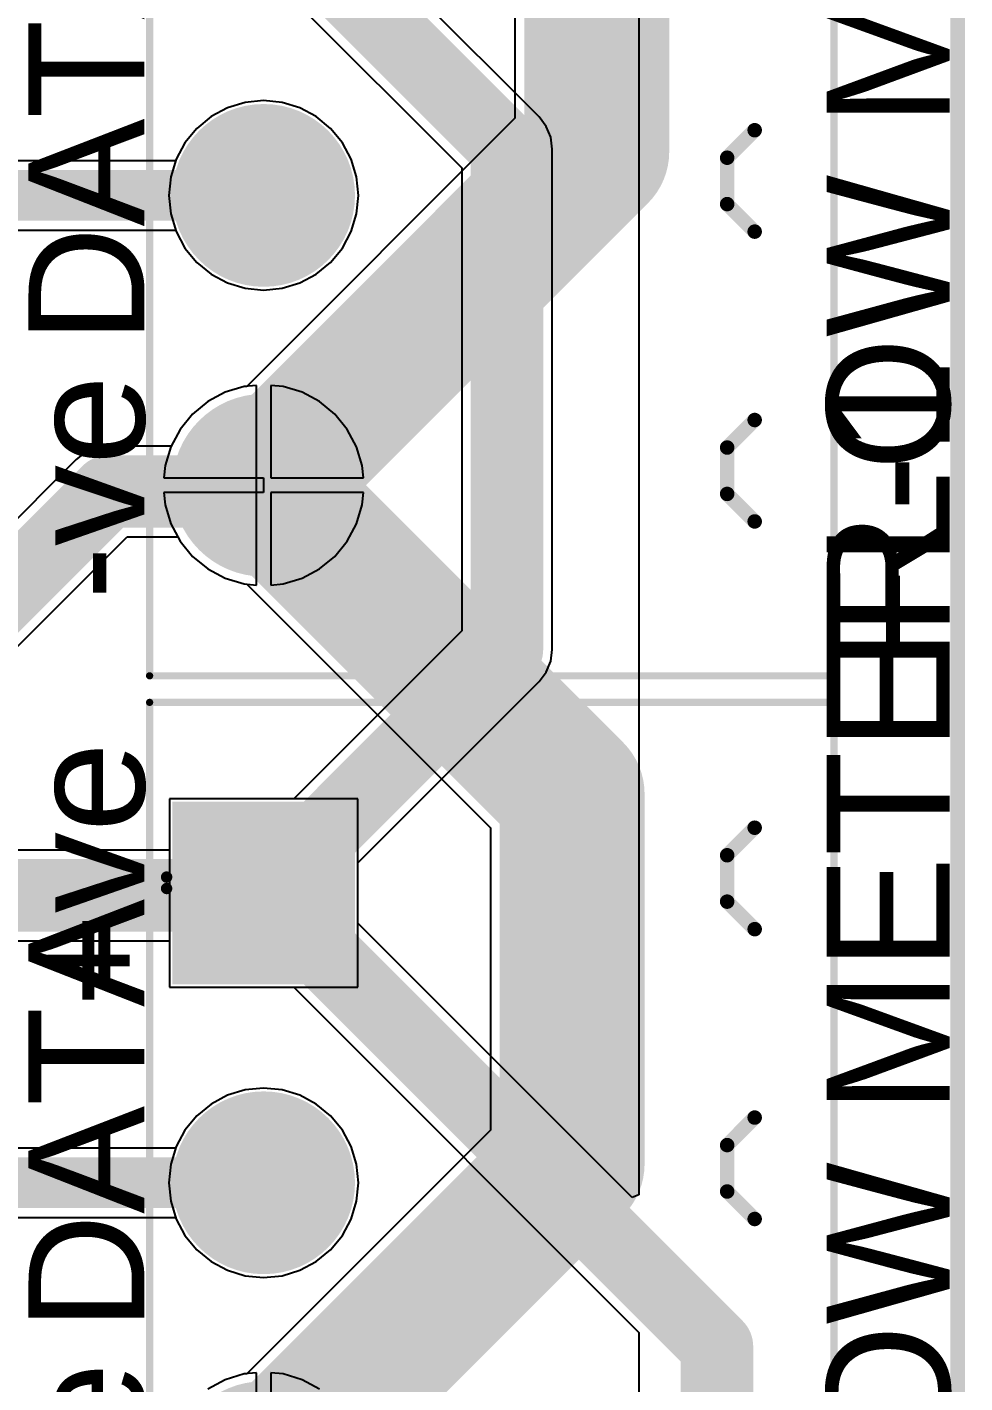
# Model space of a CAD drawing. Header units: millimetres. Extents: x 0 to 214, y 0 to 214.
# Drawn here: x 6.167 to 6.814, y 0.656 to 1.591 of the extents above; entities that cross this region are included whole.
import ezdxf

# ---------------------------------------------------------------- set-up
doc = ezdxf.new("R2010")
doc.units = ezdxf.units.MM
doc.header["$MEASUREMENT"] = 0
for name, color, linetype in [('BottomLayer', 5, 'Continuous'), ('BottomSolder', 6, 'Continuous'), ('Mechanical2', 216, 'Continuous'), ('MultiLayer', 9, 'Continuous'), ('PadHoleLayer', 156, 'Continuous'), ('TopLayer', 1, 'Continuous'), ('TopOverlay', 2, 'Continuous'), ('TopSolder', 216, 'Continuous')]:
    doc.layers.add(name, color=color, linetype=linetype)
doc.styles.add('Arial', font='', dxfattribs={"height": 0.2})
doc.styles.get('Arial').set_extended_font_data('Arial')

# ---------------------------------------------------------------- blocks, each defined once
blk = doc.blocks.new('TBP01R1_508_03BE_174')
at = {"layer": 'BottomLayer'}
blk.add_hatch(color=5, dxfattribs=at).paths.add_polyline_path([(-0.15906, 0.05906), (-0.04094, 0.05906), (-0.04094, -0.05906), (-0.15906, -0.05906)])
h = blk.add_hatch(color=5, dxfattribs=at)
edge = h.paths.add_edge_path()
edge.add_arc((0.1, 0), 0.05906, 0, 360)
h = blk.add_hatch(color=5, dxfattribs=at)
edge = h.paths.add_edge_path()
edge.add_arc((0.3, 0), 0.05906, 0, 360)
at = {"layer": 'BottomSolder'}
blk.add_hatch(color=6, dxfattribs=at).paths.add_polyline_path([(-0.16306, 0.06306), (-0.03694, 0.06306), (-0.03694, -0.06306), (-0.16306, -0.06306)])
h = blk.add_hatch(color=6, dxfattribs=at)
edge = h.paths.add_edge_path()
edge.add_arc((0.1, 0), 0.06306, 0, 360)
h = blk.add_hatch(color=6, dxfattribs=at)
edge = h.paths.add_edge_path()
edge.add_arc((0.3, 0), 0.06306, 0, 360)
at = {"layer": 'MultiLayer'}
blk.add_hatch(color=9, dxfattribs=at).paths.add_polyline_path([(-0.15906, 0.05906), (-0.04094, 0.05906), (-0.04094, -0.05906), (-0.15906, -0.05906)])
h = blk.add_hatch(color=9, dxfattribs=at)
edge = h.paths.add_edge_path()
edge.add_arc((0.1, 0), 0.05906, 0, 360)
h = blk.add_hatch(color=9, dxfattribs=at)
edge = h.paths.add_edge_path()
edge.add_arc((0.3, 0), 0.05906, 0, 360)
at = {"layer": 'PadHoleLayer'}
h = blk.add_hatch(color=156, dxfattribs=at)
edge = h.paths.add_edge_path()
edge.add_arc((-0.1, 0), 0.03346, 0, 360)
h = blk.add_hatch(color=156, dxfattribs=at)
edge = h.paths.add_edge_path()
edge.add_arc((0.1, 0), 0.03346, 0, 360)
h = blk.add_hatch(color=156, dxfattribs=at)
edge = h.paths.add_edge_path()
edge.add_arc((0.3, 0), 0.03346, 0, 360)
at = {"layer": 'TopLayer'}
blk.add_hatch(color=1, dxfattribs=at).paths.add_polyline_path([(-0.15906, 0.05906), (-0.04094, 0.05906), (-0.04094, -0.05906), (-0.15906, -0.05906)])
h = blk.add_hatch(color=1, dxfattribs=at)
edge = h.paths.add_edge_path()
edge.add_arc((0.1, 0), 0.05906, 0, 360)
h = blk.add_hatch(color=1, dxfattribs=at)
edge = h.paths.add_edge_path()
edge.add_arc((0.3, 0), 0.05906, 0, 360)
at = {"layer": 'TopSolder'}
blk.add_hatch(color=216, dxfattribs=at).paths.add_polyline_path([(-0.16306, 0.06306), (-0.03694, 0.06306), (-0.03694, -0.06306), (-0.16306, -0.06306)])
h = blk.add_hatch(color=216, dxfattribs=at)
edge = h.paths.add_edge_path()
edge.add_arc((0.1, 0), 0.06306, 0, 360)
h = blk.add_hatch(color=216, dxfattribs=at)
edge = h.paths.add_edge_path()
edge.add_arc((0.3, 0), 0.06306, 0, 360)
at = {"layer": 'TopOverlay'}
for points, const_width in [([(-0.2315, -0.07874), (-0.2315, 0.3937)], 0.005), ([(0.4315, 0.3937), (-0.2315, 0.3937)], 0.005), ([(0.4315, -0.07874), (0.4315, 0.3937)], 0.005), ([(-0.126, 0.32), (-0.145, 0.339)], 0.01), ([(-0.094, 0.32), (-0.075, 0.339)], 0.01), ([(0.074, 0.32), (0.055, 0.339)], 0.01), ([(0.074, 0.32), (0.055, 0.339)], 0.01), ([(0.106, 0.32), (0.125, 0.339)], 0.01), ([(0.106, 0.32), (0.125, 0.339)], 0.01), ([(0.274, 0.32), (0.255, 0.339)], 0.01), ([(0.306, 0.32), (0.325, 0.339)], 0.01), ([(-0.094, 0.32), (-0.126, 0.32)], 0.01), ([(0.106, 0.32), (0.074, 0.32)], 0.01), ([(0.106, 0.32), (0.074, 0.32)], 0.01), ([(0.306, 0.32), (0.274, 0.32)], 0.01), ([(0.4315, -0.07874), (-0.2315, -0.07874)], 0.005)]:
    blk.add_lwpolyline(points, dxfattribs=dict(at, const_width=const_width))
for points, const_width in [([(-0.23275, 0.3937, 1), (-0.23025, 0.3937, 1)], 0.0025), ([(-0.23275, 0.3937, 1), (-0.23025, 0.3937, 1)], 0.0025), ([(0.43025, 0.3937, 1), (0.43275, 0.3937, 1)], 0.0025), ([(0.43025, 0.3937, 1), (0.43275, 0.3937, 1)], 0.0025), ([(-0.1475, 0.339, 1), (-0.1425, 0.339, 1)], 0.005), ([(-0.0775, 0.339, 1), (-0.0725, 0.339, 1)], 0.005), ([(0.0525, 0.339, 1), (0.0575, 0.339, 1)], 0.005), ([(0.0525, 0.339, 1), (0.0575, 0.339, 1)], 0.005), ([(0.1225, 0.339, 1), (0.1275, 0.339, 1)], 0.005), ([(0.1225, 0.339, 1), (0.1275, 0.339, 1)], 0.005), ([(0.2525, 0.339, 1), (0.2575, 0.339, 1)], 0.005), ([(0.3225, 0.339, 1), (0.3275, 0.339, 1)], 0.005), ([(-0.1285, 0.32, 1), (-0.1235, 0.32, 1)], 0.005), ([(-0.1285, 0.32, 1), (-0.1235, 0.32, 1)], 0.005), ([(-0.0965, 0.32, 1), (-0.0915, 0.32, 1)], 0.005), ([(-0.0965, 0.32, 1), (-0.0915, 0.32, 1)], 0.005), ([(0.0715, 0.32, 1), (0.0765, 0.32, 1)], 0.005), ([(0.0715, 0.32, 1), (0.0765, 0.32, 1)], 0.005), ([(0.0715, 0.32, 1), (0.0765, 0.32, 1)], 0.005), ([(0.0715, 0.32, 1), (0.0765, 0.32, 1)], 0.005), ([(0.1035, 0.32, 1), (0.1085, 0.32, 1)], 0.005), ([(0.1035, 0.32, 1), (0.1085, 0.32, 1)], 0.005), ([(0.1035, 0.32, 1), (0.1085, 0.32, 1)], 0.005), ([(0.1035, 0.32, 1), (0.1085, 0.32, 1)], 0.005), ([(0.2715, 0.32, 1), (0.2765, 0.32, 1)], 0.005), ([(0.2715, 0.32, 1), (0.2765, 0.32, 1)], 0.005), ([(0.3035, 0.32, 1), (0.3085, 0.32, 1)], 0.005), ([(0.3035, 0.32, 1), (0.3085, 0.32, 1)], 0.005), ([(-0.10306, -0.067, 1), (-0.11094, -0.067, 1)], 0.00787), ([(-0.11291, -0.067, 1), (-0.10897, -0.067, 1)], 0.00394), ([(-0.10503, -0.067, 1), (-0.10109, -0.067, 1)], 0.00394), ([(-0.23275, -0.07874, 1), (-0.23025, -0.07874, 1)], 0.0025), ([(-0.23275, -0.07874, 1), (-0.23025, -0.07874, 1)], 0.0025), ([(0.43025, -0.07874, 1), (0.43275, -0.07874, 1)], 0.0025), ([(0.43025, -0.07874, 1), (0.43275, -0.07874, 1)], 0.0025)]:
    blk.add_lwpolyline(points, format="xyb", close=True, dxfattribs=dict(at, const_width=const_width))
blk = doc.blocks.new('TBP01R1_508_03BE_179')
at = {"layer": 'BottomLayer'}
blk.add_hatch(color=5, dxfattribs=at).paths.add_polyline_path([(-0.15906, 0.05906), (-0.04094, 0.05906), (-0.04094, -0.05906), (-0.15906, -0.05906)])
h = blk.add_hatch(color=5, dxfattribs=at)
edge = h.paths.add_edge_path()
edge.add_arc((0.1, 0), 0.05906, 0, 360)
h = blk.add_hatch(color=5, dxfattribs=at)
edge = h.paths.add_edge_path()
edge.add_arc((0.3, 0), 0.05906, 0, 360)
at = {"layer": 'BottomSolder'}
blk.add_hatch(color=6, dxfattribs=at).paths.add_polyline_path([(-0.16306, 0.06306), (-0.03694, 0.06306), (-0.03694, -0.06306), (-0.16306, -0.06306)])
h = blk.add_hatch(color=6, dxfattribs=at)
edge = h.paths.add_edge_path()
edge.add_arc((0.1, 0), 0.06306, 0, 360)
h = blk.add_hatch(color=6, dxfattribs=at)
edge = h.paths.add_edge_path()
edge.add_arc((0.3, 0), 0.06306, 0, 360)
at = {"layer": 'MultiLayer'}
blk.add_hatch(color=9, dxfattribs=at).paths.add_polyline_path([(-0.15906, 0.05906), (-0.04094, 0.05906), (-0.04094, -0.05906), (-0.15906, -0.05906)])
h = blk.add_hatch(color=9, dxfattribs=at)
edge = h.paths.add_edge_path()
edge.add_arc((0.1, 0), 0.05906, 0, 360)
h = blk.add_hatch(color=9, dxfattribs=at)
edge = h.paths.add_edge_path()
edge.add_arc((0.3, 0), 0.05906, 0, 360)
at = {"layer": 'PadHoleLayer'}
h = blk.add_hatch(color=156, dxfattribs=at)
edge = h.paths.add_edge_path()
edge.add_arc((-0.1, 0), 0.03346, 0, 360)
h = blk.add_hatch(color=156, dxfattribs=at)
edge = h.paths.add_edge_path()
edge.add_arc((0.1, 0), 0.03346, 0, 360)
h = blk.add_hatch(color=156, dxfattribs=at)
edge = h.paths.add_edge_path()
edge.add_arc((0.3, 0), 0.03346, 0, 360)
at = {"layer": 'TopLayer'}
blk.add_hatch(color=1, dxfattribs=at).paths.add_polyline_path([(-0.15906, 0.05906), (-0.04094, 0.05906), (-0.04094, -0.05906), (-0.15906, -0.05906)])
h = blk.add_hatch(color=1, dxfattribs=at)
edge = h.paths.add_edge_path()
edge.add_arc((0.1, 0), 0.05906, 0, 360)
h = blk.add_hatch(color=1, dxfattribs=at)
edge = h.paths.add_edge_path()
edge.add_arc((0.3, 0), 0.05906, 0, 360)
at = {"layer": 'TopSolder'}
blk.add_hatch(color=216, dxfattribs=at).paths.add_polyline_path([(-0.16306, 0.06306), (-0.03694, 0.06306), (-0.03694, -0.06306), (-0.16306, -0.06306)])
h = blk.add_hatch(color=216, dxfattribs=at)
edge = h.paths.add_edge_path()
edge.add_arc((0.1, 0), 0.06306, 0, 360)
h = blk.add_hatch(color=216, dxfattribs=at)
edge = h.paths.add_edge_path()
edge.add_arc((0.3, 0), 0.06306, 0, 360)
at = {"layer": 'TopOverlay'}
for points, const_width in [([(-0.2315, -0.07874), (-0.2315, 0.3937)], 0.005), ([(0.4315, 0.3937), (-0.2315, 0.3937)], 0.005), ([(0.4315, -0.07874), (0.4315, 0.3937)], 0.005), ([(-0.126, 0.32), (-0.145, 0.339)], 0.01), ([(-0.094, 0.32), (-0.075, 0.339)], 0.01), ([(0.074, 0.32), (0.055, 0.339)], 0.01), ([(0.074, 0.32), (0.055, 0.339)], 0.01), ([(0.106, 0.32), (0.125, 0.339)], 0.01), ([(0.106, 0.32), (0.125, 0.339)], 0.01), ([(0.274, 0.32), (0.255, 0.339)], 0.01), ([(0.306, 0.32), (0.325, 0.339)], 0.01), ([(-0.094, 0.32), (-0.126, 0.32)], 0.01), ([(0.106, 0.32), (0.074, 0.32)], 0.01), ([(0.106, 0.32), (0.074, 0.32)], 0.01), ([(0.306, 0.32), (0.274, 0.32)], 0.01), ([(0.4315, -0.07874), (-0.2315, -0.07874)], 0.005)]:
    blk.add_lwpolyline(points, dxfattribs=dict(at, const_width=const_width))
for points, const_width in [([(-0.23275, 0.3937, 1), (-0.23025, 0.3937, 1)], 0.0025), ([(-0.23275, 0.3937, 1), (-0.23025, 0.3937, 1)], 0.0025), ([(0.43025, 0.3937, 1), (0.43275, 0.3937, 1)], 0.0025), ([(0.43025, 0.3937, 1), (0.43275, 0.3937, 1)], 0.0025), ([(-0.1475, 0.339, 1), (-0.1425, 0.339, 1)], 0.005), ([(-0.0775, 0.339, 1), (-0.0725, 0.339, 1)], 0.005), ([(0.0525, 0.339, 1), (0.0575, 0.339, 1)], 0.005), ([(0.0525, 0.339, 1), (0.0575, 0.339, 1)], 0.005), ([(0.1225, 0.339, 1), (0.1275, 0.339, 1)], 0.005), ([(0.1225, 0.339, 1), (0.1275, 0.339, 1)], 0.005), ([(0.2525, 0.339, 1), (0.2575, 0.339, 1)], 0.005), ([(0.3225, 0.339, 1), (0.3275, 0.339, 1)], 0.005), ([(-0.1285, 0.32, 1), (-0.1235, 0.32, 1)], 0.005), ([(-0.1285, 0.32, 1), (-0.1235, 0.32, 1)], 0.005), ([(-0.0965, 0.32, 1), (-0.0915, 0.32, 1)], 0.005), ([(-0.0965, 0.32, 1), (-0.0915, 0.32, 1)], 0.005), ([(0.0715, 0.32, 1), (0.0765, 0.32, 1)], 0.005), ([(0.0715, 0.32, 1), (0.0765, 0.32, 1)], 0.005), ([(0.0715, 0.32, 1), (0.0765, 0.32, 1)], 0.005), ([(0.0715, 0.32, 1), (0.0765, 0.32, 1)], 0.005), ([(0.1035, 0.32, 1), (0.1085, 0.32, 1)], 0.005), ([(0.1035, 0.32, 1), (0.1085, 0.32, 1)], 0.005), ([(0.1035, 0.32, 1), (0.1085, 0.32, 1)], 0.005), ([(0.1035, 0.32, 1), (0.1085, 0.32, 1)], 0.005), ([(0.2715, 0.32, 1), (0.2765, 0.32, 1)], 0.005), ([(0.2715, 0.32, 1), (0.2765, 0.32, 1)], 0.005), ([(0.3035, 0.32, 1), (0.3085, 0.32, 1)], 0.005), ([(0.3035, 0.32, 1), (0.3085, 0.32, 1)], 0.005), ([(-0.10306, -0.067, 1), (-0.11094, -0.067, 1)], 0.00787), ([(-0.11291, -0.067, 1), (-0.10897, -0.067, 1)], 0.00394), ([(-0.10503, -0.067, 1), (-0.10109, -0.067, 1)], 0.00394), ([(-0.23275, -0.07874, 1), (-0.23025, -0.07874, 1)], 0.0025), ([(-0.23275, -0.07874, 1), (-0.23025, -0.07874, 1)], 0.0025), ([(0.43025, -0.07874, 1), (0.43275, -0.07874, 1)], 0.0025), ([(0.43025, -0.07874, 1), (0.43275, -0.07874, 1)], 0.0025)]:
    blk.add_lwpolyline(points, format="xyb", close=True, dxfattribs=dict(at, const_width=const_width))

msp = doc.modelspace()

# ---------------------------------------------------------------- linework, layer by layer
at = {"layer": 'BottomLayer'}
for p, q in [((6.50352, 1.70294), (6.50352, 1.5284)), ((6.30498, 1.53539), (6.29368, 1.52935)), ((6.31725, 1.53911), (6.30498, 1.53539)), ((6.33, 1.54037), (6.31725, 1.53911)), ((6.34275, 1.53911), (6.33, 1.54037)), ((6.35502, 1.53539), (6.34275, 1.53911)), ((6.36632, 1.52935), (6.35502, 1.53539)), ((6.29368, 1.52935), (6.28378, 1.52122)), ((6.50352, 1.5284), (6.31836, 1.34324)), ((6.37622, 1.52122), (6.36632, 1.52935)), ((6.28378, 1.52122), (6.27565, 1.51132)), ((6.38435, 1.51132), (6.37622, 1.52122)), ((6.27565, 1.51132), (6.26961, 1.50002)), ((6.39039, 1.50002), (6.38435, 1.51132)), ((6.26961, 1.50002), (6.26589, 1.48775)), ((6.39411, 1.48775), (6.39039, 1.50002)), ((6.26589, 1.48775), (6.26463, 1.475)), ((6.39537, 1.475), (6.39411, 1.48775)), ((6.26463, 1.475), (6.26589, 1.46225)), ((6.39411, 1.46225), (6.39537, 1.475)), ((6.26589, 1.46225), (6.26961, 1.44998)), ((6.39039, 1.44998), (6.39411, 1.46225)), ((6.26961, 1.44998), (6.27565, 1.43868)), ((6.38435, 1.43868), (6.39039, 1.44998)), ((6.27565, 1.43868), (6.28378, 1.42878)), ((6.37622, 1.42878), (6.38435, 1.43868)), ((6.28378, 1.42878), (6.29368, 1.42065)), ((6.36632, 1.42065), (6.37622, 1.42878)), ((6.29368, 1.42065), (6.30498, 1.41461)), ((6.30498, 1.41461), (6.31725, 1.41089)), ((6.34275, 1.41089), (6.35502, 1.41461)), ((6.35502, 1.41461), (6.36632, 1.42065)), ((6.31725, 1.41089), (6.33, 1.40963)), ((6.33, 1.40963), (6.34275, 1.41089)), ((6.30345, 1.33911), (6.29145, 1.33269)), ((6.31646, 1.34306), (6.30345, 1.33911)), ((6.31836, 1.34324), (6.31646, 1.34306)), ((6.29145, 1.33269), (6.28093, 1.32407)), ((6.28093, 1.32407), (6.27231, 1.31355)), ((6.27231, 1.31355), (6.26589, 1.30155)), ((6.26589, 1.30155), (6.26194, 1.28854)), ((6.26194, 1.28854), (6.2611, 1.28)), ((6.2611, 1.28), (6.33, 1.28)), ((6.33, 1.28), (6.33, 1.27)), ((6.33, 1.27), (6.2611, 1.27)), ((6.2611, 1.27), (6.26194, 1.26146)), ((6.26194, 1.26146), (6.26589, 1.24845)), ((6.26589, 1.24845), (6.27231, 1.23645)), ((6.27231, 1.23645), (6.28093, 1.22593)), ((6.28093, 1.22593), (6.29145, 1.2173)), ((6.29145, 1.2173), (6.30345, 1.21089)), ((6.30345, 1.21089), (6.31646, 1.20694)), ((6.31646, 1.20694), (6.31836, 1.20676)), ((6.31836, 1.20676), (6.48652, 1.0386)), ((6.39506, 1.05872), (6.26494, 1.05872)), ((6.26494, 1.05872), (6.26494, 0.92861)), ((6.39506, 0.92861), (6.39506, 1.05872)), ((6.48652, 1.0386), (6.48652, 0.83006)), ((6.26494, 0.92861), (6.39506, 0.92861)), ((6.30498, 0.85406), (6.29368, 0.84802)), ((6.31725, 0.85778), (6.30498, 0.85406)), ((6.33, 0.85904), (6.31725, 0.85778)), ((6.34275, 0.85778), (6.33, 0.85904)), ((6.35502, 0.85406), (6.34275, 0.85778)), ((6.36632, 0.84802), (6.35502, 0.85406)), ((6.29368, 0.84802), (6.28378, 0.83989)), ((6.37622, 0.83989), (6.36632, 0.84802)), ((6.28378, 0.83989), (6.27565, 0.82998)), ((6.38435, 0.82998), (6.37622, 0.83989)), ((6.27565, 0.82998), (6.26961, 0.81868)), ((6.48652, 0.83006), (6.31836, 0.66191)), ((6.39039, 0.81868), (6.38435, 0.82998)), ((6.26961, 0.81868), (6.26589, 0.80642)), ((6.39411, 0.80642), (6.39039, 0.81868)), ((6.26589, 0.80642), (6.26463, 0.79367)), ((6.39537, 0.79367), (6.39411, 0.80642)), ((6.26463, 0.79367), (6.26589, 0.78091)), ((6.39411, 0.78091), (6.39537, 0.79367)), ((6.26589, 0.78091), (6.26961, 0.76865)), ((6.39039, 0.76865), (6.39411, 0.78091)), ((6.26961, 0.76865), (6.27565, 0.75735)), ((6.38435, 0.75735), (6.39039, 0.76865)), ((6.27565, 0.75735), (6.28378, 0.74744)), ((6.37622, 0.74744), (6.38435, 0.75735)), ((6.28378, 0.74744), (6.29368, 0.73931)), ((6.29368, 0.73931), (6.30498, 0.73327)), ((6.35502, 0.73327), (6.36632, 0.73931)), ((6.36632, 0.73931), (6.37622, 0.74744)), ((6.30498, 0.73327), (6.31725, 0.72955)), ((6.34275, 0.72955), (6.35502, 0.73327)), ((6.31725, 0.72955), (6.33, 0.7283)), ((6.33, 0.7283), (6.34275, 0.72955)), ((6.30345, 0.65777), (6.29145, 0.65136)), ((6.31646, 0.66172), (6.30345, 0.65777)), ((6.31836, 0.66191), (6.31646, 0.66172))]:
    msp.add_line(p, q, dxfattribs=at)
at = {"layer": 'BottomLayer', "const_width": 0.1}
for points in [[(6.56, 1.505), (6.56, 1.72633)], [(6.33, 1.275), (6.56, 1.505)], [(6.33, 1.275), (6.543, 1.062)], [(6.543, 0.80667), (6.543, 1.062)], [(6.33, 0.59367), (6.543, 0.80667)]]:
    msp.add_lwpolyline(points, dxfattribs=at)
at = {"layer": 'BottomLayer', "const_width": 0.05}
for points in [[(6.535, 1.505, 1), (6.585, 1.505, 1)], [(6.535, 1.505, 1), (6.585, 1.505, 1)], [(6.305, 1.275, 1), (6.355, 1.275, 1)], [(6.305, 1.275, 1), (6.355, 1.275, 1)], [(6.518, 1.062, 1), (6.568, 1.062, 1)], [(6.518, 1.062, 1), (6.568, 1.062, 1)], [(6.518, 0.80667, 1), (6.568, 0.80667, 1)], [(6.518, 0.80667, 1), (6.568, 0.80667, 1)]]:
    msp.add_lwpolyline(points, format="xyb", close=True, dxfattribs=at)
at = {"layer": 'Mechanical2', "const_width": 0.01}
msp.add_lwpolyline([(6.80914, -0.10583), (6.80914, 4.31606)], dxfattribs=at)
at = {"layer": 'TopLayer'}
for p, q in [((6.589, 3.30351), (6.589, 0.78542)), ((6.52011, 1.52911), (6.39506, 1.65416)), ((6.35084, 1.60994), (6.46673, 1.49405)), ((6.30498, 1.53539), (6.29368, 1.52935)), ((6.31725, 1.53911), (6.30498, 1.53539)), ((6.33, 1.54037), (6.31725, 1.53911)), ((6.34275, 1.53911), (6.33, 1.54037)), ((6.35502, 1.53539), (6.34275, 1.53911)), ((6.36632, 1.52935), (6.35502, 1.53539)), ((6.29368, 1.52935), (6.28378, 1.52122)), ((6.37622, 1.52122), (6.36632, 1.52935)), ((6.52508, 1.52263), (6.52011, 1.52911)), ((6.52011, 1.52911), (6.52011, 1.52911)), ((6.28378, 1.52122), (6.27565, 1.51132)), ((6.38435, 1.51132), (6.37622, 1.52122)), ((6.5282, 1.51509), (6.52508, 1.52263)), ((6.27565, 1.51132), (6.26961, 1.50002)), ((6.39039, 1.50002), (6.38435, 1.51132)), ((6.52927, 1.507), (6.5282, 1.51509)), ((6.52927, 1.16167), (6.52927, 1.507)), ((6.52927, 1.507), (6.52927, 1.507)), ((6.26929, 1.49896), (5.99559, 1.49896)), ((6.26961, 1.50002), (6.26929, 1.49896)), ((6.39411, 1.48775), (6.39039, 1.50002)), ((6.39537, 1.475), (6.39411, 1.48775)), ((6.46673, 1.49405), (6.46673, 1.17462)), ((6.39411, 1.46225), (6.39537, 1.475)), ((6.39039, 1.44998), (6.39411, 1.46225)), ((5.98567, 1.45104), (6.26929, 1.45104)), ((6.26929, 1.45104), (6.26961, 1.44998)), ((6.26961, 1.44998), (6.27565, 1.43868)), ((6.38435, 1.43868), (6.39039, 1.44998)), ((6.27565, 1.43868), (6.28378, 1.42878)), ((6.37622, 1.42878), (6.38435, 1.43868)), ((6.28378, 1.42878), (6.29368, 1.42065)), ((6.36632, 1.42065), (6.37622, 1.42878)), ((6.29368, 1.42065), (6.30498, 1.41461)), ((6.30498, 1.41461), (6.31725, 1.41089)), ((6.34275, 1.41089), (6.35502, 1.41461)), ((6.35502, 1.41461), (6.36632, 1.42065)), ((6.31725, 1.41089), (6.33, 1.40963)), ((6.33, 1.40963), (6.34275, 1.41089)), ((6.30345, 1.33911), (6.29145, 1.33269)), ((6.31646, 1.34306), (6.30345, 1.33911)), ((6.325, 1.3439), (6.31646, 1.34306)), ((6.325, 1.275), (6.325, 1.3439)), ((6.34354, 1.34306), (6.335, 1.3439)), ((6.335, 1.3439), (6.335, 1.28)), ((6.35655, 1.33911), (6.34354, 1.34306)), ((6.36855, 1.33269), (6.35655, 1.33911)), ((6.29145, 1.33269), (6.28093, 1.32407)), ((6.37907, 1.32407), (6.36855, 1.33269)), ((6.28093, 1.32407), (6.27231, 1.31355)), ((6.38769, 1.31355), (6.37907, 1.32407)), ((6.27231, 1.31355), (6.26612, 1.30198)), ((6.39411, 1.30155), (6.38769, 1.31355)), ((6.21462, 1.30091), (6.20707, 1.29779)), ((6.22271, 1.30198), (6.21462, 1.30091)), ((6.26612, 1.30198), (6.22271, 1.30198)), ((6.22271, 1.30198), (6.22271, 1.30198)), ((6.39806, 1.28854), (6.39411, 1.30155)), ((6.2006, 1.29282), (5.98705, 1.07927)), ((6.20707, 1.29779), (6.2006, 1.29282)), ((6.2006, 1.29282), (6.2006, 1.29282)), ((6.3989, 1.28), (6.39806, 1.28854)), ((6.325, 1.2061), (6.325, 1.275)), ((6.335, 1.28), (6.3989, 1.28)), ((6.3989, 1.27), (6.335, 1.27)), ((6.335, 1.27), (6.335, 1.2061)), ((6.39806, 1.26146), (6.3989, 1.27)), ((6.39411, 1.24845), (6.39806, 1.26146)), ((6.38769, 1.23645), (6.39411, 1.24845)), ((6.02449, 1.02827), (6.23566, 1.23944)), ((6.23566, 1.23944), (6.27071, 1.23944)), ((6.27071, 1.23944), (6.27231, 1.23645)), ((6.27231, 1.23645), (6.28093, 1.22593)), ((6.37907, 1.22593), (6.38769, 1.23645)), ((6.28093, 1.22593), (6.29145, 1.2173)), ((6.36855, 1.2173), (6.37907, 1.22593)), ((6.29145, 1.2173), (6.30345, 1.21089)), ((6.35655, 1.21089), (6.36855, 1.2173)), ((6.30345, 1.21089), (6.31646, 1.20694)), ((6.31646, 1.20694), (6.325, 1.2061)), ((6.335, 1.2061), (6.34354, 1.20694)), ((6.34354, 1.20694), (6.35655, 1.21089)), ((6.46673, 1.17462), (6.35084, 1.05872)), ((6.5282, 1.15357), (6.52927, 1.16167)), ((6.52927, 1.16167), (6.52927, 1.16167)), ((6.52508, 1.14603), (6.5282, 1.15357)), ((6.52011, 1.13956), (6.52508, 1.14603)), ((6.39506, 1.0145), (6.52011, 1.13956)), ((6.52011, 1.13956), (6.52011, 1.13956)), ((6.35084, 1.05872), (6.26494, 1.05872)), ((6.26494, 1.05872), (6.26494, 1.02327)), ((6.26494, 1.02327), (6.02656, 1.02327)), ((6.39506, 0.97283), (6.39506, 1.0145)), ((6.58438, 0.7835), (6.39506, 0.97283)), ((5.84795, 0.96073), (6.26494, 0.96073)), ((6.26494, 0.96073), (6.26494, 0.92861)), ((6.26494, 0.92861), (6.35084, 0.92861)), ((6.35084, 0.92861), (6.589, 0.69045)), ((6.30498, 0.85406), (6.29368, 0.84802)), ((6.31725, 0.85778), (6.30498, 0.85406)), ((6.33, 0.85904), (6.31725, 0.85778)), ((6.34275, 0.85778), (6.33, 0.85904)), ((6.35502, 0.85406), (6.34275, 0.85778)), ((6.36632, 0.84802), (6.35502, 0.85406)), ((6.29368, 0.84802), (6.28378, 0.83989)), ((6.37622, 0.83989), (6.36632, 0.84802)), ((6.28378, 0.83989), (6.27565, 0.82998)), ((6.38435, 0.82998), (6.37622, 0.83989)), ((6.27565, 0.82998), (6.26961, 0.81868)), ((6.39039, 0.81868), (6.38435, 0.82998)), ((6.26929, 0.81763), (5.99626, 0.81763)), ((6.26961, 0.81868), (6.26929, 0.81763)), ((6.39411, 0.80642), (6.39039, 0.81868)), ((6.39537, 0.79367), (6.39411, 0.80642)), ((6.39411, 0.78091), (6.39537, 0.79367)), ((6.39039, 0.76865), (6.39411, 0.78091)), ((6.589, 0.78542), (6.58438, 0.7835)), ((5.98633, 0.76971), (6.26929, 0.76971)), ((6.26929, 0.76971), (6.26961, 0.76865)), ((6.26961, 0.76865), (6.27565, 0.75735)), ((6.38435, 0.75735), (6.39039, 0.76865)), ((6.27565, 0.75735), (6.28378, 0.74744)), ((6.37622, 0.74744), (6.38435, 0.75735)), ((6.28378, 0.74744), (6.29368, 0.73931)), ((6.29368, 0.73931), (6.30498, 0.73327)), ((6.35502, 0.73327), (6.36632, 0.73931)), ((6.36632, 0.73931), (6.37622, 0.74744)), ((6.30498, 0.73327), (6.31725, 0.72955)), ((6.34275, 0.72955), (6.35502, 0.73327)), ((6.31725, 0.72955), (6.33, 0.7283)), ((6.33, 0.7283), (6.34275, 0.72955)), ((6.589, 0.69045), (6.589, 0.45349)), ((6.30345, 0.65777), (6.29145, 0.65136)), ((6.31646, 0.66172), (6.30345, 0.65777)), ((6.325, 0.66256), (6.31646, 0.66172)), ((6.325, 0.59867), (6.325, 0.66256)), ((6.34354, 0.66172), (6.335, 0.66256)), ((6.335, 0.66256), (6.335, 0.59867)), ((6.35655, 0.65777), (6.34354, 0.66172)), ((6.36855, 0.65136), (6.35655, 0.65777))]:
    msp.add_line(p, q, dxfattribs=at)
for points, const_width in [([(6.33, 1.675), (6.498, 1.507)], 0.05), ([(6.498, 1.16167), (6.498, 1.507)], 0.05), ([(5.98567, 1.475), (6.33, 1.475)], 0.035), ([(6, 1.048), (6.22271, 1.27071)], 0.05), ([(6.22271, 1.27071), (6.32571, 1.27071)], 0.05), ([(6.32571, 1.27071), (6.33, 1.275)], 0.05), ([(6.33, 0.99367), (6.498, 1.16167)], 0.05), ([(5.835, 0.992), (6.32833, 0.992)], 0.05), ([(6.32833, 0.992), (6.33, 0.99367)], 0.05), ([(6.33, 0.99367), (6.643, 0.68067)], 0.05), ([(5.98633, 0.79367), (6.33, 0.79367)], 0.035), ([(6.643, 0.315), (6.643, 0.68067)], 0.05)]:
    msp.add_lwpolyline(points, dxfattribs=dict(at, const_width=const_width))
for points, const_width in [([(6.4855, 1.507, 1), (6.5105, 1.507, 1)], 0.025), ([(6.4855, 1.507, 1), (6.5105, 1.507, 1)], 0.025), ([(6.32125, 1.475, 1), (6.33875, 1.475, 1)], 0.0175), ([(6.21021, 1.27071, 1), (6.23521, 1.27071, 1)], 0.025), ([(6.21021, 1.27071, 1), (6.23521, 1.27071, 1)], 0.025), ([(6.31321, 1.27071, 1), (6.33821, 1.27071, 1)], 0.025), ([(6.31321, 1.27071, 1), (6.33821, 1.27071, 1)], 0.025), ([(6.3175, 1.275, 1), (6.3425, 1.275, 1)], 0.025), ([(6.4855, 1.16167, 1), (6.5105, 1.16167, 1)], 0.025), ([(6.4855, 1.16167, 1), (6.5105, 1.16167, 1)], 0.025), ([(6.31583, 0.992, 1), (6.34083, 0.992, 1)], 0.025), ([(6.31583, 0.992, 1), (6.34083, 0.992, 1)], 0.025), ([(6.3175, 0.99367, 1), (6.3425, 0.99367, 1)], 0.025), ([(6.3175, 0.99367, 1), (6.3425, 0.99367, 1)], 0.025), ([(6.3175, 0.99367, 1), (6.3425, 0.99367, 1)], 0.025), ([(6.32125, 0.79367, 1), (6.33875, 0.79367, 1)], 0.0175), ([(6.6305, 0.68067, 1), (6.6555, 0.68067, 1)], 0.025), ([(6.6305, 0.68067, 1), (6.6555, 0.68067, 1)], 0.025)]:
    msp.add_lwpolyline(points, format="xyb", close=True, dxfattribs=dict(at, const_width=const_width))

# ---------------------------------------------------------------- block references
at = {"rotation": 270}
for name, p in [('TBP01R1_508_03BE_174', (6.33, 1.575)), ('TBP01R1_508_03BE_179', (6.33, 0.89367))]:
    msp.add_blockref(name, p, dxfattribs=at)

# ---------------------------------------------------------------- texts
at = {"layer": 'TopOverlay', "style": 'Arial'}
for s, height, p in [('FLOW METER-2', 0.085, (6.80372, 1.14633)), ('DATA', 0.08, (6.24764, 1.37283)), ('FLOW METER-1', 0.085, (6.80372, 0.465)), ('-ve', 0.08, (6.2477, 1.19583)), ('+ve', 0.08, (6.2477, 0.91449)), ('DATA', 0.08, (6.24764, 0.69149)), ('-ve', 0.08, (6.2477, 0.51449))]:
    msp.add_text(s, height=height, rotation=90, dxfattribs=at).set_placement(p)

doc.saveas('drawing.dxf')
